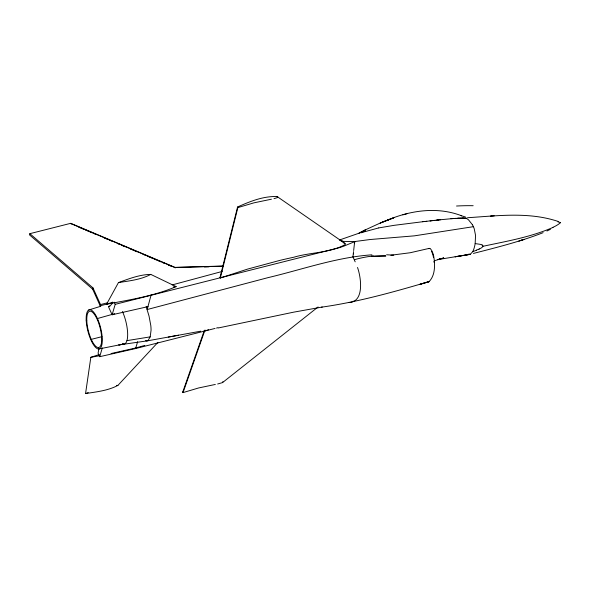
<?xml version="1.0" encoding="UTF-8"?>
<svg xmlns="http://www.w3.org/2000/svg" width="590" height="590" viewBox="0 0 590 590"><rect width="100%" height="100%" fill="white"/><g stroke="black" fill="none" stroke-linecap="round" stroke-linejoin="round"><path stroke-width="0.89" d="M353.661 250.521L354.494 243.22A25.51 8.297 75.8 0 1 354.885 241.546A3.562 1.63 -23.5 0 1 355.202 241.487L370.225 239.511L414.387 235.845L473.401 226.678A9.337 3.039 75.8 0 1 474.249 228.846L475.547 235.41L475.164 243.582A53.83 17.501 75.8 0 1 472.767 251.598M353.558 251.576L353.307 253.936M353.329 253.715L352.968 256.377M222.983 266.238L175.311 267.373M157.913 342.377L117.904 385.395C107.985 390.698 96.495 391.834 85.557 393.589L90.831 357.311L99.216 354.524M71.161 223.957L70.933 223.33A1.512 0.686 -24.3 0 0 70.402 223.404L29.854 233.669L29.5 234.879L92.645 289.137L100.16 305.782L108.088 303.776M343.033 242.608L344.914 243.368L345.356 244.452C330.039 253.066 310.665 252.21 293.894 257.203A523.183 434.019 16.5 0 0 279.933 260.374L247.439 269.136L220.321 278.015L220.033 277.411L237.564 206.994C249.769 201.529 262.845 196.205 276.445 196.522M220.321 278.015L237.844 207.606L237.564 206.994M145.553 340.629L146.224 340.858A20.355 6.615 75.8 0 0 148.002 340.578L150.184 336.875L151.055 330.275A20.355 6.615 75.8 0 0 150.789 325.466L149.019 316.034L146.158 306.557M92.645 289.137L93.006 287.927L29.854 233.669M100.16 305.782L100.521 304.573L93.006 287.927M215.107 328.416L135.604 348.55L99.695 356.692L102.277 347.989M148.024 306.63L112.115 314.772L115.205 304.337L114.239 302.198M137.64 341.676L135.604 348.55L135.383 348.056L111.075 353.543M175.134 267.875L175.289 267.373M215.335 384.444L198.601 387.962L183.04 392.593L182.76 391.989L204.31 330.496L205.106 330.083M183.04 392.593L204.597 331.101L204.31 330.496M341.168 241.362L354.885 241.553L354.207 243.014M106.561 304.226L118.443 282.595C128.863 278.812 139.542 274.564 150.782 274.402L176.145 286.607C154.042 296.069 130.021 299.75 106.561 304.226L112.697 302.176M428.886 248.707L430.243 248.464L431.725 250.558A9.455 3.075 75.8 0 1 433.562 255.47C435.14 263.937 435.553 275.309 428.959 281.718L419.387 284.52L429.505 281.459C393.995 291.903 358.167 302.028 321.447 307.176M222.784 382.401L318.076 306.962M150.782 274.402C140.87 279.704 129.38 280.84 118.443 282.595M277.256 197.643L273.989 198.675M222.474 382.622L217.666 383.987M358.757 233.308L365.601 229.761L360.63 232.305M220.033 277.411L220.83 276.998M182.76 391.989L183.512 391.62M479.434 248.973L478.66 249.334M365.21 229.93L380.69 222.821L393.869 217.754L380.203 223.057L388.146 219.841L387.652 220.033C410.891 210.32 437.507 206.493 461.572 215.763M553.044 227.393C530.757 237.165 506.522 241.251 482.856 246.318A3.289 1.615 -16.9 0 1 482.591 246.812L482.273 247.166A5.539 2.692 -17.1 0 1 481.3 247.911L481.241 247.97A10.642 5.081 -17.4 0 1 479.39 248.936M546.923 231.007L550.396 229.34M354.885 241.553L344.272 245.964A77.364 64.177 16.5 0 1 339.294 247.689L115.205 304.337M543.11 232.674C520.513 241.531 496.898 247.402 473.423 253.427M476.44 250.278L472.782 251.628L470.282 254.305L455.222 256.768L470.282 254.305M339.906 239.85L365.04 231.11M85.557 393.589L88.257 392.564M361.353 232.785L362.599 232.32M362.909 232.209L378.714 227.917M204.597 331.101L208.521 329.736M237.844 207.606L253.929 202.842L271.422 199.206M518.787 241.074L524.06 239.415L519.65 240.809M100.816 306.247L88.736 309.986M434.616 260.699L440.627 258.87M144.786 345.438L135.383 348.056M441.844 258.501L443.503 258.014M407.034 213.691L402.867 214.849M222.253 271.43L172.14 284.926M97.439 318.541L114.689 313.688M109.917 306.247L108.442 306.645L112.115 314.772M428.959 281.718L427.853 281.725M100.521 304.573L107.564 302.788M91.266 339.368L101.959 336.661M437.463 259.659L443.665 258.081M216.501 328.062L217.865 327.716M437.721 259.578L443.761 258.051M429.424 248.338L410.175 252.749L390.875 255.234M349.059 302.537C364.591 301.859 361.102 277.455 357.518 267.462M371.906 254.828C336.352 257.24 302.331 269.534 267.875 277.676L147.168 309.536L151.106 294.971M378.795 227.902L394.105 225.336L422.86 221.715M98.685 349L123.421 344.081L118.738 344.958L146.858 340.924M218.241 327.974L293.65 312.162L322.273 307.043M99.754 355.718L90.831 357.311M168.268 337.082L200.718 331.182M147.448 340.836L178.6 335.216M439.491 259.327L469.935 254.349L468.851 253.995M150.184 336.875L126.946 340.629M422.683 221.729L423.959 221.582M425.043 221.464L426.806 221.257M423.871 221.597L425.294 221.434M430.029 220.896L434.211 220.431M430.265 220.874L426.518 221.294M430.39 220.859L432.286 220.645M436.062 220.225L437.544 220.063M434.528 220.394L436.689 220.159M433.805 220.476L434.675 220.38M437.463 220.07L437.935 220.018M438.119 219.996L439.248 219.878M437.323 220.085L438.68 219.937M437.013 220.114L437.832 220.026M439.816 219.812L440.664 219.723M440.096 219.782L438.879 219.915M440.383 219.753L452.419 218.617M373.131 256.458L385.595 255.854M173.445 286.836L176.145 286.607M467.487 217.725C497.628 215.807 529.09 211.633 558.302 221.501M451.483 218.691L450.937 218.735M452.825 218.588L452.169 218.639M452.626 218.602L458.4 218.234M491.772 216.029L490.651 216.11L494.243 215.874M455.222 218.418L455.893 218.374M457.427 218.278L458.076 218.248M458.29 218.234L463.379 218.086M458.504 218.226L459.145 218.197M459.573 218.175L460.842 218.13M354.214 301.394L353.189 301.202M463.902 218.079L466.469 218.086M222.902 266.002L175.252 267.477L71.287 223.551M185.216 267.565L190.71 267.395M204.457 266.968L209.037 266.828M461.675 218.108L462.088 218.101M339.516 240.115L342.37 240.904A44.818 14.573 75.8 0 1 342.768 241.14L343.439 241.576M463.703 218.079L466.838 218.661A32.575 10.591 75.8 0 1 468.6 219.945L472.384 224.702M116.562 385.395L117.904 385.395M386.62 254.769L393.729 255.168M475.164 243.582L480.776 244.437A10.635 5.222 -17.3 0 1 482.096 245.012M461.41 215.711L460.923 215.556L465.532 217.061M70.402 223.404L175.282 267.713M78.772 227.165L83.846 229.311M85.535 230.026L88.072 231.096M89.761 231.811L92.298 232.88M93.987 233.596L96.524 234.665M104.128 237.881L107.513 239.311M109.202 240.019L111.739 241.096M117.653 243.596L120.19 244.666M121.879 245.381L125.264 246.804M130.338 248.951L137.094 251.805M143.016 254.305L144.705 255.02M147.242 256.09L152.316 258.236M154.005 258.951L156.542 260.02M158.231 260.736L160.768 261.805M162.457 262.521L164.994 263.59M168.371 265.021L171.756 266.444M482.119 244.998L482.17 245.027A4.491 2.198 -17 0 1 482.945 246.296M277.558 196.854L345.062 243.493M352.909 256.775L355.187 261.835M99.695 356.692L98.088 353.13A54.944 17.862 75.8 0 0 98.818 348.181M122.454 311.505A21.616 7.028 75.8 0 1 127.661 334.537A21.616 7.028 75.8 0 1 122.499 343.815M112.911 302.272A54.944 17.862 75.8 0 1 108.42 306.557M478.534 249.216A23.054 10.539 -17.8 0 1 476.344 250.138M354.524 259.674A86.988 51.78 -32.1 0 1 373.315 256.001M222.688 381.774A2.028 1.681 16.5 0 1 222.968 381.914M371.265 256.207A164.168 97.387 -28.2 0 1 385.867 256.045M472.384 224.709A12.449 4.049 75.8 0 1 473.401 226.678M560.603 222.659A37.192 30.85 16.5 0 1 552.977 227.29M557.978 221.929A38.652 32.066 16.5 0 1 560.5 222.555M456.52 206.021A117.919 33.092 -13.2 0 1 473.158 205.718M462.132 218.035A56.087 19.618 -15.9 0 1 463.452 218.02M431.585 251.436A8.533 2.773 75.8 0 1 433.488 257.454M433.945 261.348A17.833 5.797 75.8 0 1 433.982 262.248M276.459 196.61A2.028 1.681 16.5 0 1 277.772 196.927M86.796 320.82A18.696 6.077 75.8 0 0 98.537 347.532A18.696 6.077 75.8 0 0 97.365 319.721A18.696 6.077 75.8 0 0 86.796 320.82M86.199 320.134A20.2 6.564 75.8 0 0 98.884 348.992A20.2 6.564 75.8 0 0 97.616 318.947A20.2 6.564 75.8 0 0 86.199 320.134"/></g></svg>
